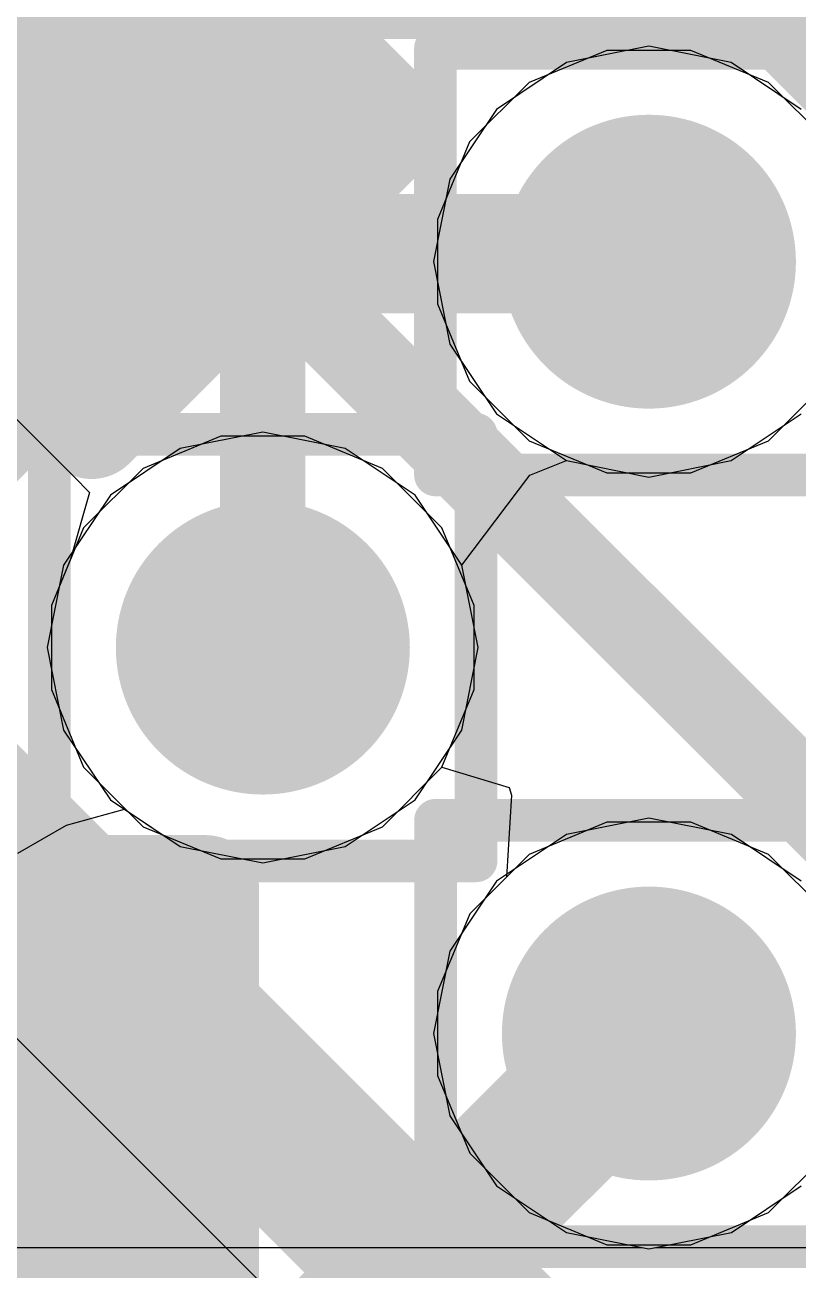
# Model space of a CAD drawing. Header units: inches. Extents: x -6 to 284, y -12 to 154.
# Drawn here: x 47.23 to 48.151, y 5.696 to 7.179 of the extents above; entities that cross this region are included whole.
import ezdxf

# ---------------------------------------------------------------- set-up
doc = ezdxf.new("R2010")
doc.units = ezdxf.units.IN
for name, color, linetype in [('Bottom Layer', 5, 'Continuous'), ('Bottom Overlay', 54, 'Continuous'), ('Bottom Paste', 16, 'Continuous'), ('Bottom Solder', 6, 'Continuous'), ('Drill Drawing', 1, 'Continuous'), ('GND-1', 16, 'Continuous'), ('GND-2', 90, 'Continuous'), ('GND-3', 216, 'Continuous'), ('GND-4', 54, 'Continuous'), ('PWR-1', 156, 'Continuous'), ('PWR-2', 130, 'Continuous'), ('Signal L1', 76, 'Continuous'), ('Signal L2', 6, 'Continuous'), ('Top Layer', 1, 'Continuous'), ('Top Paste', 8, 'Continuous'), ('Top Solder', 216, 'Continuous'), ('Via Holes', 16, 'Continuous')]:
    doc.layers.add(name, color=color, linetype=linetype)

# ---------------------------------------------------------------- blocks, each defined once
blk = doc.blocks.new('R___0201_B_85')
at = {"layer": 'Bottom Layer'}
for points in [[(-0.40999791, 0.18499963), (-0.13999845, 0.18499963), (-0.13999845, -0.18499963), (-0.40999791, -0.18499963)], [(0.14000099, 0.18499963), (0.41000045, 0.18499963), (0.41000045, -0.18499963), (0.14000099, -0.18499963)]]:
    blk.add_hatch(color=5, dxfattribs=at).paths.add_polyline_path(points)
at = {"layer": 'Bottom Paste'}
for points in [[(-0.40999791, 0.18499963), (-0.13999845, 0.18499963), (-0.13999845, -0.18499963), (-0.40999791, -0.18499963)], [(0.14000099, 0.18499963), (0.41000045, 0.18499963), (0.41000045, -0.18499963), (0.14000099, -0.18499963)]]:
    blk.add_hatch(color=16, dxfattribs=at).paths.add_polyline_path(points)
at = {"layer": 'Bottom Solder'}
for points in [[(-0.46499907, 0.24000079), (-0.08499729, 0.24000079), (-0.08499729, -0.24000079), (-0.46499907, -0.24000079)], [(0.08499983, 0.24000079), (0.46500161, 0.24000079), (0.46500161, -0.24000079), (0.08499983, -0.24000079)]]:
    blk.add_hatch(color=6, dxfattribs=at).paths.add_polyline_path(points)
at = {"layer": 'Bottom Overlay'}
for points in [[(-0.4826, 0.254, 0.127, 0.127, 0), (-0.4826, -0.254, 0.127, 0.127, 0)], [(0.4826, 0.254, 0.127, 0.127, 0), (-0.4826, 0.254, 0.127, 0.127, 0)], [(0.4826, 0.254, 0.127, 0.127, 0), (0.4826, -0.254, 0.127, 0.127, 0)], [(0.4826, -0.254, 0.127, 0.127, 0), (-0.4826, -0.254, 0.127, 0.127, 0)]]:
    blk.add_lwpolyline(points, format="xyseb", dxfattribs=at)
for points in [[(-0.51435, 0.254, 0.0635, 0.0635, 1), (-0.4508499999999999, 0.254, 0.0635, 0.0635, 1)], [(-0.51435, 0.254, 0.0635, 0.0635, 1), (-0.4508499999999999, 0.254, 0.0635, 0.0635, 1)], [(0.4508499999999999, 0.254, 0.0635, 0.0635, 1), (0.51435, 0.254, 0.0635, 0.0635, 1)], [(0.4508499999999999, 0.254, 0.0635, 0.0635, 1), (0.51435, 0.254, 0.0635, 0.0635, 1)], [(-0.51435, -0.254, 0.0635, 0.0635, 1), (-0.4508499999999999, -0.254, 0.0635, 0.0635, 1)], [(-0.51435, -0.254, 0.0635, 0.0635, 1), (-0.4508499999999999, -0.254, 0.0635, 0.0635, 1)], [(0.4508499999999999, -0.254, 0.0635, 0.0635, 1), (0.51435, -0.254, 0.0635, 0.0635, 1)], [(0.4508499999999999, -0.254, 0.0635, 0.0635, 1), (0.51435, -0.254, 0.0635, 0.0635, 1)]]:
    blk.add_lwpolyline(points, format="xyseb", close=True, dxfattribs=at)
blk = doc.blocks.new('BGA_565_15_5_14_4__132')
at = {"layer": 'Top Layer'}
h = blk.add_hatch(color=1, dxfattribs=at)
edge = h.paths.add_edge_path()
edge.add_arc((6.174999079999999, -2.9250005), 0.12499848, 0, 360)
h = blk.add_hatch(color=1, dxfattribs=at)
edge = h.paths.add_edge_path()
edge.add_arc((7.00000124, -3.20000122), 0.12499848, 0, 360)
h = blk.add_hatch(color=1, dxfattribs=at)
edge = h.paths.add_edge_path()
edge.add_arc((5.52500038, -3.5749992), 0.12499848, 0, 360)
h = blk.add_hatch(color=1, dxfattribs=at)
edge = h.paths.add_edge_path()
edge.add_arc((6.174999079999999, -3.5749992), 0.12499848, 0, 360)
at = {"layer": 'Top Paste'}
h = blk.add_hatch(color=8, dxfattribs=at)
edge = h.paths.add_edge_path()
edge.add_arc((6.174999079999999, -2.9250005), 0.12499848, 0, 360)
h = blk.add_hatch(color=8, dxfattribs=at)
edge = h.paths.add_edge_path()
edge.add_arc((7.00000124, -3.20000122), 0.12499848, 0, 360)
h = blk.add_hatch(color=8, dxfattribs=at)
edge = h.paths.add_edge_path()
edge.add_arc((5.52500038, -3.5749992), 0.12499848, 0, 360)
h = blk.add_hatch(color=8, dxfattribs=at)
edge = h.paths.add_edge_path()
edge.add_arc((6.174999079999999, -3.5749992), 0.12499848, 0, 360)
at = {"layer": 'Top Solder'}
h = blk.add_hatch(color=216, dxfattribs=at)
edge = h.paths.add_edge_path()
edge.add_arc((6.174999079999999, -2.9250005), 0.17499838, 0, 360)
h = blk.add_hatch(color=216, dxfattribs=at)
edge = h.paths.add_edge_path()
edge.add_arc((7.00000124, -3.20000122), 0.17499838, 0, 360)
h = blk.add_hatch(color=216, dxfattribs=at)
edge = h.paths.add_edge_path()
edge.add_arc((5.52500038, -3.5749992), 0.17499838, 0, 360)
h = blk.add_hatch(color=216, dxfattribs=at)
edge = h.paths.add_edge_path()
edge.add_arc((6.174999079999999, -3.5749992), 0.17499838, 0, 360)
blk = doc.blocks.new('R___0201_B_223')
at = {"layer": 'Bottom Layer'}
for points in [[(-0.40999791, 0.18499963), (-0.13999845, 0.18499963), (-0.13999845, -0.18499963), (-0.40999791, -0.18499963)], [(0.14000099, 0.18499963), (0.41000045, 0.18499963), (0.41000045, -0.18499963), (0.14000099, -0.18499963)]]:
    blk.add_hatch(color=5, dxfattribs=at).paths.add_polyline_path(points)
at = {"layer": 'Bottom Paste'}
for points in [[(-0.40999791, 0.18499963), (-0.13999845, 0.18499963), (-0.13999845, -0.18499963), (-0.40999791, -0.18499963)], [(0.14000099, 0.18499963), (0.41000045, 0.18499963), (0.41000045, -0.18499963), (0.14000099, -0.18499963)]]:
    blk.add_hatch(color=16, dxfattribs=at).paths.add_polyline_path(points)
at = {"layer": 'Bottom Solder'}
for points in [[(-0.46499907, 0.24000079), (-0.08499729, 0.24000079), (-0.08499729, -0.24000079), (-0.46499907, -0.24000079)], [(0.08499983, 0.24000079), (0.46500161, 0.24000079), (0.46500161, -0.24000079), (0.08499983, -0.24000079)]]:
    blk.add_hatch(color=6, dxfattribs=at).paths.add_polyline_path(points)
at = {"layer": 'Bottom Overlay'}
for points in [[(-0.4826, 0.254, 0.127, 0.127, 0), (-0.4826, -0.254, 0.127, 0.127, 0)], [(0.4826, 0.254, 0.127, 0.127, 0), (-0.4826, 0.254, 0.127, 0.127, 0)], [(0.4826, 0.254, 0.127, 0.127, 0), (0.4826, -0.254, 0.127, 0.127, 0)], [(0.4826, -0.254, 0.127, 0.127, 0), (-0.4826, -0.254, 0.127, 0.127, 0)]]:
    blk.add_lwpolyline(points, format="xyseb", dxfattribs=at)
for points in [[(-0.51435, 0.254, 0.0635, 0.0635, 1), (-0.4508499999999999, 0.254, 0.0635, 0.0635, 1)], [(-0.51435, 0.254, 0.0635, 0.0635, 1), (-0.4508499999999999, 0.254, 0.0635, 0.0635, 1)], [(0.4508499999999999, 0.254, 0.0635, 0.0635, 1), (0.51435, 0.254, 0.0635, 0.0635, 1)], [(0.4508499999999999, 0.254, 0.0635, 0.0635, 1), (0.51435, 0.254, 0.0635, 0.0635, 1)], [(-0.51435, -0.254, 0.0635, 0.0635, 1), (-0.4508499999999999, -0.254, 0.0635, 0.0635, 1)], [(-0.51435, -0.254, 0.0635, 0.0635, 1), (-0.4508499999999999, -0.254, 0.0635, 0.0635, 1)], [(0.4508499999999999, -0.254, 0.0635, 0.0635, 1), (0.51435, -0.254, 0.0635, 0.0635, 1)], [(0.4508499999999999, -0.254, 0.0635, 0.0635, 1), (0.51435, -0.254, 0.0635, 0.0635, 1)]]:
    blk.add_lwpolyline(points, format="xyseb", close=True, dxfattribs=at)
blk = doc.blocks.new('C___0402_B_369')
at = {"layer": 'Bottom Layer'}
blk.add_hatch(color=5, dxfattribs=at).paths.add_polyline_path([(-0.2413, 0.3175), (-0.2412999999999999, -0.3175), (-0.6985, -0.3175), (-0.6985, 0.3175)])
at = {"layer": 'Bottom Paste'}
blk.add_hatch(color=16, dxfattribs=at).paths.add_polyline_path([(-0.2413, 0.3175), (-0.2412999999999999, -0.3175), (-0.6985, -0.3175), (-0.6985, 0.3175)])
at = {"layer": 'Bottom Solder'}
blk.add_hatch(color=6, dxfattribs=at).paths.add_polyline_path([(-0.18130012, 0.37749988), (-0.18130012, -0.37749988), (-0.7584998799999999, -0.37749988), (-0.7584998799999999, 0.37749988)])
at = {"layer": 'Bottom Overlay'}
for points in [[(-0.7874, -0.4064, 0.127, 0.127, 0), (-0.7874, 0.4064, 0.127, 0.127, 0)], [(-0.2794, 0.4064, 0.127, 0.127, 0), (-0.7874, 0.4064, 0.127, 0.127, 0)]]:
    blk.add_lwpolyline(points, format="xyseb", dxfattribs=at)
for points in [[(-0.8191499999999999, 0.4064, 0.0635, 0.0635, 1), (-0.7556499999999999, 0.4064, 0.0635, 0.0635, 1)], [(-0.8191499999999999, 0.4064, 0.0635, 0.0635, 1), (-0.7556499999999999, 0.4064, 0.0635, 0.0635, 1)], [(-0.31115, 0.4064, 0.0635, 0.0635, 1), (-0.24765, 0.4064, 0.0635, 0.0635, 1)]]:
    blk.add_lwpolyline(points, format="xyseb", close=True, dxfattribs=at)

msp = doc.modelspace()

# ---------------------------------------------------------------- hatches: boundary and pattern name
at = {"layer": 'Bottom Layer'}
h = msp.add_hatch(color=5, dxfattribs=at)
edge = h.paths.add_edge_path()
edge.add_arc((47.97312732, 6.89711854), 0.1499997, 0, 360)
h = msp.add_hatch(color=5, dxfattribs=at)
edge = h.paths.add_edge_path()
edge.add_arc((47.51350924, 6.43749792), 0.1499997, 0, 360)
h = msp.add_hatch(color=5, dxfattribs=at)
edge = h.paths.add_edge_path()
edge.add_arc((47.97324924, 5.97783412), 0.1499997, 0, 360)
at = {"layer": 'GND-1'}
h = msp.add_hatch(color=16, dxfattribs=at)
edge = h.paths.add_edge_path()
edge.add_arc((47.97312732, 6.89711854), 0.1499997, 0, 360)
h = msp.add_hatch(color=16, dxfattribs=at)
edge = h.paths.add_edge_path()
edge.add_arc((47.51350924, 6.43749792), 0.1499997, 0, 360)
h = msp.add_hatch(color=16, dxfattribs=at)
edge = h.paths.add_edge_path()
edge.add_arc((47.97324924, 5.97783412), 0.1499997, 0, 360)
at = {"layer": 'GND-2'}
h = msp.add_hatch(color=90, dxfattribs=at)
edge = h.paths.add_edge_path()
edge.add_arc((47.97312732, 6.89711854), 0.1499997, 0, 360)
h = msp.add_hatch(color=90, dxfattribs=at)
edge = h.paths.add_edge_path()
edge.add_arc((47.51350924, 6.43749792), 0.1499997, 0, 360)
h = msp.add_hatch(color=90, dxfattribs=at)
edge = h.paths.add_edge_path()
edge.add_arc((47.97324924, 5.97783412), 0.1499997, 0, 360)
at = {"layer": 'GND-3'}
h = msp.add_hatch(color=216, dxfattribs=at)
edge = h.paths.add_edge_path()
edge.add_arc((47.97312732, 6.89711854), 0.1499997, 0, 360)
h = msp.add_hatch(color=216, dxfattribs=at)
edge = h.paths.add_edge_path()
edge.add_arc((47.51350924, 6.43749792), 0.1499997, 0, 360)
h = msp.add_hatch(color=216, dxfattribs=at)
edge = h.paths.add_edge_path()
edge.add_arc((47.97324924, 5.97783412), 0.1499997, 0, 360)
at = {"layer": 'GND-4'}
h = msp.add_hatch(color=54, dxfattribs=at)
edge = h.paths.add_edge_path()
edge.add_arc((47.97312732, 6.89711854), 0.1499997, 0, 360)
h = msp.add_hatch(color=54, dxfattribs=at)
edge = h.paths.add_edge_path()
edge.add_arc((47.51350924, 6.43749792), 0.1499997, 0, 360)
h = msp.add_hatch(color=54, dxfattribs=at)
edge = h.paths.add_edge_path()
edge.add_arc((47.97324924, 5.97783412), 0.1499997, 0, 360)
at = {"layer": 'PWR-1'}
h = msp.add_hatch(color=156, dxfattribs=at)
edge = h.paths.add_edge_path()
edge.add_arc((47.97312732, 6.89711854), 0.1499997, 0, 360)
h = msp.add_hatch(color=156, dxfattribs=at)
edge = h.paths.add_edge_path()
edge.add_arc((47.51350924, 6.43749792), 0.1499997, 0, 360)
h = msp.add_hatch(color=156, dxfattribs=at)
edge = h.paths.add_edge_path()
edge.add_arc((47.97324924, 5.97783412), 0.1499997, 0, 360)
at = {"layer": 'PWR-2'}
h = msp.add_hatch(color=130, dxfattribs=at)
edge = h.paths.add_edge_path()
edge.add_arc((47.97312732, 6.89711854), 0.1499997, 0, 360)
h = msp.add_hatch(color=130, dxfattribs=at)
edge = h.paths.add_edge_path()
edge.add_arc((47.51350924, 6.43749792), 0.1499997, 0, 360)
h = msp.add_hatch(color=130, dxfattribs=at)
edge = h.paths.add_edge_path()
edge.add_arc((47.97324924, 5.97783412), 0.1499997, 0, 360)
at = {"layer": 'Signal L1'}
h = msp.add_hatch(color=76, dxfattribs=at)
edge = h.paths.add_edge_path()
edge.add_arc((47.97312732, 6.89711854), 0.1499997, 0, 360)
h = msp.add_hatch(color=76, dxfattribs=at)
edge = h.paths.add_edge_path()
edge.add_arc((47.51350924, 6.43749792), 0.1499997, 0, 360)
h = msp.add_hatch(color=76, dxfattribs=at)
edge = h.paths.add_edge_path()
edge.add_arc((47.97324924, 5.97783412), 0.1499997, 0, 360)
at = {"layer": 'Signal L2'}
h = msp.add_hatch(color=6, dxfattribs=at)
edge = h.paths.add_edge_path()
edge.add_arc((47.97312732, 6.89711854), 0.1499997, 0, 360)
h = msp.add_hatch(color=6, dxfattribs=at)
edge = h.paths.add_edge_path()
edge.add_arc((47.51350924, 6.43749792), 0.1499997, 0, 360)
h = msp.add_hatch(color=6, dxfattribs=at)
edge = h.paths.add_edge_path()
edge.add_arc((47.97324924, 5.97783412), 0.1499997, 0, 360)
at = {"layer": 'Top Layer'}
h = msp.add_hatch(color=1, dxfattribs=at)
edge = h.paths.add_edge_path()
edge.add_arc((47.97312732, 6.89711854), 0.1499997, 0, 360)
h = msp.add_hatch(color=1, dxfattribs=at)
edge = h.paths.add_edge_path()
edge.add_arc((47.51350924, 6.43749792), 0.1499997, 0, 360)
h = msp.add_hatch(color=1, dxfattribs=at)
edge = h.paths.add_edge_path()
edge.add_arc((47.97324924, 5.97783412), 0.1499997, 0, 360)
at = {"layer": 'Via Holes'}
h = msp.add_hatch(color=7, dxfattribs=at)
edge = h.paths.add_edge_path()
edge.add_arc((47.97312732, 6.89711854), 0.07499858, 0, 360)
h = msp.add_hatch(color=7, dxfattribs=at)
edge = h.paths.add_edge_path()
edge.add_arc((47.51350924, 6.43749792), 0.07499858, 0, 360)
h = msp.add_hatch(color=7, dxfattribs=at)
edge = h.paths.add_edge_path()
edge.add_arc((47.97324924, 5.97783412), 0.07499858, 0, 360)

# ---------------------------------------------------------------- linework, layer by layer
at = {"layer": 'Bottom Layer'}
for p, q in [((46.98129795999999, 6.948296999999999), (47.2888564, 6.640741100000001)), ((47.2888564, 6.640741100000001), (47.30733997999999, 6.62225498)), ((47.30733997999999, 6.62225498), (47.28475938, 6.54270726)), ((47.28475938, 6.54270726), (47.26190954, 6.48754354)), ((47.26190954, 6.48754354), (47.26190954, 6.3874523)), ((47.26190954, 6.3874523), (47.30021274, 6.29497852)), ((47.30021274, 6.29497852), (47.37098984, 6.22420142)), ((47.65602864, 6.22420142), (47.7268032, 6.294975979999999)), ((47.7268032, 6.294975979999999), (47.80674716, 6.2710441)), ((47.80948781999999, 6.261912799999999), (47.80356707999999, 6.16396786)), ((47.80674716, 6.2710441), (47.80948781999999, 6.261912799999999)), ((47.37098984, 6.22420142), (47.46346362, 6.185898219999999)), ((47.56355486, 6.185898219999999), (47.65602864, 6.22420142)), ((47.46346362, 6.185898219999999), (47.56355486, 6.185898219999999)), ((47.80356707999999, 6.16396786), (47.75995274, 6.12035352)), ((47.75995274, 6.12035352), (47.72164953999999, 6.027879739999999)), ((47.72164953999999, 6.027879739999999), (47.72164953999999, 5.927788499999999)), ((47.72164953999999, 5.927788499999999), (47.75995274, 5.83531472)), ((47.75995274, 5.83531472), (47.83072984, 5.76453762)), ((48.11576864, 5.76453762), (48.18654574, 5.83531472)), ((47.83072984, 5.76453762), (47.92320362, 5.72623442)), ((48.02329486, 5.72623442), (48.11576864, 5.76453762)), ((47.92320362, 5.72623442), (48.02329486, 5.72623442))]:
    msp.add_line(p, q, dxfattribs=at)
for points in [[(47.82960462, 7.481145819999999, 0.10414, 0.10414, 0), (49.15499694, 6.155753499999999, 0.10414, 0.10414, 0)], [(47.4508322, 6.96565536, 0.10414, 0.10414, -0.1985724819583111), (47.39349678, 7.10433174, 0.10414, 0.10414, 0)], [(47.4508322, 6.96565536, 0.10414, 0.10414, 0), (48.66549068, 5.75099688, 0.10414, 0.10414, 0)]]:
    msp.add_lwpolyline(points, format="xyseb", dxfattribs=at)
for points in [[(47.36746177999999, 7.10433174, 0.05207, 0.05207, 1), (47.41953178, 7.10433174, 0.05207, 0.05207, 1)], [(47.4247972, 6.96565536, 0.05207, 0.05207, 1), (47.47686719999999, 6.96565536, 0.05207, 0.05207, 1)], [(47.4247972, 6.96565536, 0.05207, 0.05207, 1), (47.47686719999999, 6.96565536, 0.05207, 0.05207, 1)]]:
    msp.add_lwpolyline(points, format="xyseb", close=True, dxfattribs=at)
at = {"layer": 'Drill Drawing'}
for points in [[(47.71912732, 7.15111854, 0.0508, 0.0508, 0), (48.22712732, 7.15111854, 0.0508, 0.0508, 0)], [(47.71912732, 6.64311854, 0.0508, 0.0508, 0), (47.71912732, 7.15111854, 0.0508, 0.0508, 0)], [(47.25950924, 6.691497919999999, 0.0508, 0.0508, 0), (47.76750924, 6.691497919999999, 0.0508, 0.0508, 0)], [(47.25950924, 6.18349792, 0.0508, 0.0508, 0), (47.25950924, 6.691497919999999, 0.0508, 0.0508, 0)], [(47.76750924, 6.18349792, 0.0508, 0.0508, 0), (47.76750924, 6.691497919999999, 0.0508, 0.0508, 0)], [(47.71912732, 6.64311854, 0.0508, 0.0508, 0), (48.22712732, 6.64311854, 0.0508, 0.0508, 0)], [(47.71924924, 6.231834119999999, 0.0508, 0.0508, 0), (48.22724924, 6.231834119999999, 0.0508, 0.0508, 0)], [(47.71924924, 5.723834119999999, 0.0508, 0.0508, 0), (47.71924924, 6.231834119999999, 0.0508, 0.0508, 0)], [(47.25950924, 6.18349792, 0.0508, 0.0508, 0), (47.76750924, 6.18349792, 0.0508, 0.0508, 0)], [(47.71924924, 5.723834119999999, 0.0508, 0.0508, 0), (48.22724924, 5.723834119999999, 0.0508, 0.0508, 0)]]:
    msp.add_lwpolyline(points, format="xyseb", dxfattribs=at)
for points in [[(47.70642732, 7.15111854, 0.0254, 0.0254, 1), (47.73182732, 7.15111854, 0.0254, 0.0254, 1)], [(47.70642732, 7.15111854, 0.0254, 0.0254, 1), (47.73182732, 7.15111854, 0.0254, 0.0254, 1)], [(47.24680924, 6.691497919999999, 0.0254, 0.0254, 1), (47.27220924, 6.691497919999999, 0.0254, 0.0254, 1)], [(47.24680924, 6.691497919999999, 0.0254, 0.0254, 1), (47.27220924, 6.691497919999999, 0.0254, 0.0254, 1)], [(47.75480924, 6.691497919999999, 0.0254, 0.0254, 1), (47.78020924, 6.691497919999999, 0.0254, 0.0254, 1)], [(47.75480924, 6.691497919999999, 0.0254, 0.0254, 1), (47.78020924, 6.691497919999999, 0.0254, 0.0254, 1)], [(47.70642732, 6.64311854, 0.0254, 0.0254, 1), (47.73182732, 6.64311854, 0.0254, 0.0254, 1)], [(47.70642732, 6.64311854, 0.0254, 0.0254, 1), (47.73182732, 6.64311854, 0.0254, 0.0254, 1)], [(47.70654924, 6.231834119999999, 0.0254, 0.0254, 1), (47.73194924, 6.231834119999999, 0.0254, 0.0254, 1)], [(47.70654924, 6.231834119999999, 0.0254, 0.0254, 1), (47.73194924, 6.231834119999999, 0.0254, 0.0254, 1)], [(47.24680924, 6.18349792, 0.0254, 0.0254, 1), (47.27220924, 6.18349792, 0.0254, 0.0254, 1)], [(47.24680924, 6.18349792, 0.0254, 0.0254, 1), (47.27220924, 6.18349792, 0.0254, 0.0254, 1)], [(47.75480924, 6.18349792, 0.0254, 0.0254, 1), (47.78020924, 6.18349792, 0.0254, 0.0254, 1)], [(47.75480924, 6.18349792, 0.0254, 0.0254, 1), (47.78020924, 6.18349792, 0.0254, 0.0254, 1)], [(47.70654924, 5.723834119999999, 0.0254, 0.0254, 1), (47.73194924, 5.723834119999999, 0.0254, 0.0254, 1)], [(47.70654924, 5.723834119999999, 0.0254, 0.0254, 1), (47.73194924, 5.723834119999999, 0.0254, 0.0254, 1)]]:
    msp.add_lwpolyline(points, format="xyseb", close=True, dxfattribs=at)
at = {"layer": 'GND-1'}
for p, q in [((47.9230817, 7.14871824), (47.83060792, 7.110415039999999)), ((48.02317294, 7.14871824), (47.9230817, 7.14871824)), ((48.11564671999999, 7.110415039999999), (48.02317294, 7.14871824)), ((47.83060792, 7.110415039999999), (47.75983082, 7.03963794)), ((48.18642381999999, 7.03963794), (48.11564671999999, 7.110415039999999)), ((47.75983082, 7.03963794), (47.72152762, 6.947164159999999)), ((47.72152762, 6.947164159999999), (47.72152762, 6.84707292)), ((47.72152762, 6.84707292), (47.75983082, 6.754599139999999)), ((47.75983082, 6.754599139999999), (47.83060792, 6.68382204)), ((48.11564671999999, 6.68382204), (48.18642381999999, 6.754599139999999)), ((47.46346362, 6.689097619999999), (47.37098984, 6.650794419999999)), ((47.56355486, 6.689097619999999), (47.46346362, 6.689097619999999)), ((47.65602864, 6.650794419999999), (47.56355486, 6.689097619999999)), ((47.83060792, 6.68382204), (47.9230817, 6.645518839999999)), ((48.02317294, 6.645518839999999), (48.11564671999999, 6.68382204)), ((47.37098984, 6.650794419999999), (47.30021274, 6.58001732)), ((47.72680574, 6.58001732), (47.65602864, 6.650794419999999)), ((47.9230817, 6.645518839999999), (48.02317294, 6.645518839999999)), ((47.30021274, 6.58001732), (47.26190954, 6.48754354)), ((47.76510894, 6.48754354), (47.72680574, 6.58001732)), ((47.26190954, 6.48754354), (47.26190954, 6.3874523)), ((47.76510894, 6.3874523), (47.76510894, 6.48754354)), ((47.26190954, 6.3874523), (47.30021274, 6.29497852)), ((47.72680574, 6.29497852), (47.76510894, 6.3874523)), ((47.30021274, 6.29497852), (47.37098984, 6.22420142)), ((47.65602864, 6.22420142), (47.72680574, 6.29497852)), ((47.92320362, 6.22943382), (47.83072984, 6.19113062)), ((48.02329486, 6.22943382), (47.92320362, 6.22943382)), ((48.11576864, 6.19113062), (48.02329486, 6.22943382)), ((47.37098984, 6.22420142), (47.46346362, 6.185898219999999)), ((47.56355486, 6.185898219999999), (47.65602864, 6.22420142)), ((47.46346362, 6.185898219999999), (47.56355486, 6.185898219999999)), ((47.83072984, 6.19113062), (47.75995274, 6.12035352)), ((48.18654574, 6.12035352), (48.11576864, 6.19113062)), ((47.75995274, 6.12035352), (47.72164953999999, 6.027879739999999)), ((47.72164953999999, 6.027879739999999), (47.72164953999999, 5.927788499999999)), ((47.72164953999999, 5.927788499999999), (47.75995274, 5.83531472)), ((47.75995274, 5.83531472), (47.83072984, 5.76453762)), ((48.11576864, 5.76453762), (48.18654574, 5.83531472)), ((47.83072984, 5.76453762), (47.92320362, 5.72623442)), ((48.02329486, 5.72623442), (48.11576864, 5.76453762)), ((47.92320362, 5.72623442), (48.02329486, 5.72623442))]:
    msp.add_line(p, q, dxfattribs=at)
at = {"layer": 'GND-2'}
for p, q in [((47.9230817, 7.14871824), (47.83060792, 7.110415039999999)), ((48.02317294, 7.14871824), (47.9230817, 7.14871824)), ((48.11564671999999, 7.110415039999999), (48.02317294, 7.14871824)), ((47.83060792, 7.110415039999999), (47.75983082, 7.03963794)), ((48.18642381999999, 7.03963794), (48.11564671999999, 7.110415039999999)), ((47.75983082, 7.03963794), (47.72152762, 6.947164159999999)), ((47.72152762, 6.947164159999999), (47.72152762, 6.84707292)), ((47.72152762, 6.84707292), (47.75983082, 6.754599139999999)), ((47.75983082, 6.754599139999999), (47.83060792, 6.68382204)), ((48.11564671999999, 6.68382204), (48.18642381999999, 6.754599139999999)), ((47.46346362, 6.689097619999999), (47.37098984, 6.650794419999999)), ((47.56355486, 6.689097619999999), (47.46346362, 6.689097619999999)), ((47.65602864, 6.650794419999999), (47.56355486, 6.689097619999999)), ((47.83060792, 6.68382204), (47.9230817, 6.645518839999999)), ((48.02317294, 6.645518839999999), (48.11564671999999, 6.68382204)), ((47.37098984, 6.650794419999999), (47.30021274, 6.58001732)), ((47.72680574, 6.58001732), (47.65602864, 6.650794419999999)), ((47.9230817, 6.645518839999999), (48.02317294, 6.645518839999999)), ((47.30021274, 6.58001732), (47.26190954, 6.48754354)), ((47.76510894, 6.48754354), (47.72680574, 6.58001732)), ((47.26190954, 6.48754354), (47.26190954, 6.3874523)), ((47.76510894, 6.3874523), (47.76510894, 6.48754354)), ((47.26190954, 6.3874523), (47.30021274, 6.29497852)), ((47.72680574, 6.29497852), (47.76510894, 6.3874523)), ((47.30021274, 6.29497852), (47.37098984, 6.22420142)), ((47.65602864, 6.22420142), (47.72680574, 6.29497852)), ((47.92320362, 6.22943382), (47.83072984, 6.19113062)), ((48.02329486, 6.22943382), (47.92320362, 6.22943382)), ((48.11576864, 6.19113062), (48.02329486, 6.22943382)), ((47.37098984, 6.22420142), (47.46346362, 6.185898219999999)), ((47.56355486, 6.185898219999999), (47.65602864, 6.22420142)), ((47.46346362, 6.185898219999999), (47.56355486, 6.185898219999999)), ((47.83072984, 6.19113062), (47.75995274, 6.12035352)), ((48.18654574, 6.12035352), (48.11576864, 6.19113062)), ((47.75995274, 6.12035352), (47.72164953999999, 6.027879739999999)), ((47.72164953999999, 6.027879739999999), (47.72164953999999, 5.927788499999999)), ((47.72164953999999, 5.927788499999999), (47.75995274, 5.83531472)), ((47.75995274, 5.83531472), (47.83072984, 5.76453762)), ((48.11576864, 5.76453762), (48.18654574, 5.83531472)), ((47.83072984, 5.76453762), (47.92320362, 5.72623442)), ((48.02329486, 5.72623442), (48.11576864, 5.76453762)), ((47.92320362, 5.72623442), (48.02329486, 5.72623442))]:
    msp.add_line(p, q, dxfattribs=at)
at = {"layer": 'GND-3'}
for p, q in [((47.9230817, 7.14871824), (47.83060792, 7.110415039999999)), ((48.02317294, 7.14871824), (47.9230817, 7.14871824)), ((48.11564671999999, 7.110415039999999), (48.02317294, 7.14871824)), ((47.83060792, 7.110415039999999), (47.75983082, 7.03963794)), ((48.18642381999999, 7.03963794), (48.11564671999999, 7.110415039999999)), ((47.75983082, 7.03963794), (47.72152762, 6.947164159999999)), ((47.72152762, 6.947164159999999), (47.72152762, 6.84707292)), ((47.72152762, 6.84707292), (47.75983082, 6.754599139999999)), ((47.75983082, 6.754599139999999), (47.83060792, 6.68382204)), ((48.11564671999999, 6.68382204), (48.18642381999999, 6.754599139999999)), ((47.46346362, 6.689097619999999), (47.37098984, 6.650794419999999)), ((47.56355486, 6.689097619999999), (47.46346362, 6.689097619999999)), ((47.65602864, 6.650794419999999), (47.56355486, 6.689097619999999)), ((47.83060792, 6.68382204), (47.9230817, 6.645518839999999)), ((48.02317294, 6.645518839999999), (48.11564671999999, 6.68382204)), ((47.37098984, 6.650794419999999), (47.30021274, 6.58001732)), ((47.72680574, 6.58001732), (47.65602864, 6.650794419999999)), ((47.9230817, 6.645518839999999), (48.02317294, 6.645518839999999)), ((47.30021274, 6.58001732), (47.26190954, 6.48754354)), ((47.76510894, 6.48754354), (47.72680574, 6.58001732)), ((47.26190954, 6.48754354), (47.26190954, 6.3874523)), ((47.76510894, 6.3874523), (47.76510894, 6.48754354)), ((47.26190954, 6.3874523), (47.30021274, 6.29497852)), ((47.72680574, 6.29497852), (47.76510894, 6.3874523)), ((47.30021274, 6.29497852), (47.37098984, 6.22420142)), ((47.65602864, 6.22420142), (47.72680574, 6.29497852)), ((47.92320362, 6.22943382), (47.83072984, 6.19113062)), ((48.02329486, 6.22943382), (47.92320362, 6.22943382)), ((48.11576864, 6.19113062), (48.02329486, 6.22943382)), ((47.37098984, 6.22420142), (47.46346362, 6.185898219999999)), ((47.56355486, 6.185898219999999), (47.65602864, 6.22420142)), ((47.46346362, 6.185898219999999), (47.56355486, 6.185898219999999)), ((47.83072984, 6.19113062), (47.75995274, 6.12035352)), ((48.18654574, 6.12035352), (48.11576864, 6.19113062)), ((47.75995274, 6.12035352), (47.72164953999999, 6.027879739999999)), ((47.72164953999999, 6.027879739999999), (47.72164953999999, 5.927788499999999)), ((47.72164953999999, 5.927788499999999), (47.75995274, 5.83531472)), ((47.75995274, 5.83531472), (47.83072984, 5.76453762)), ((48.11576864, 5.76453762), (48.18654574, 5.83531472)), ((47.83072984, 5.76453762), (47.92320362, 5.72623442)), ((48.02329486, 5.72623442), (48.11576864, 5.76453762)), ((47.92320362, 5.72623442), (48.02329486, 5.72623442))]:
    msp.add_line(p, q, dxfattribs=at)
at = {"layer": 'GND-4'}
for p, q in [((47.9230817, 7.14871824), (47.83060792, 7.110415039999999)), ((48.02317294, 7.14871824), (47.9230817, 7.14871824)), ((48.11564671999999, 7.110415039999999), (48.02317294, 7.14871824)), ((47.83060792, 7.110415039999999), (47.75983082, 7.03963794)), ((48.18642381999999, 7.03963794), (48.11564671999999, 7.110415039999999)), ((47.75983082, 7.03963794), (47.72152762, 6.947164159999999)), ((47.72152762, 6.947164159999999), (47.72152762, 6.84707292)), ((47.72152762, 6.84707292), (47.75983082, 6.754599139999999)), ((47.75983082, 6.754599139999999), (47.83060792, 6.68382204)), ((48.11564671999999, 6.68382204), (48.18642381999999, 6.754599139999999)), ((47.46346362, 6.689097619999999), (47.37098984, 6.650794419999999)), ((47.56355486, 6.689097619999999), (47.46346362, 6.689097619999999)), ((47.65602864, 6.650794419999999), (47.56355486, 6.689097619999999)), ((47.83060792, 6.68382204), (47.9230817, 6.645518839999999)), ((48.02317294, 6.645518839999999), (48.11564671999999, 6.68382204)), ((47.37098984, 6.650794419999999), (47.30021274, 6.58001732)), ((47.72680574, 6.58001732), (47.65602864, 6.650794419999999)), ((47.9230817, 6.645518839999999), (48.02317294, 6.645518839999999)), ((47.30021274, 6.58001732), (47.26190954, 6.48754354)), ((47.76510894, 6.48754354), (47.72680574, 6.58001732)), ((47.26190954, 6.48754354), (47.26190954, 6.3874523)), ((47.76510894, 6.3874523), (47.76510894, 6.48754354)), ((47.26190954, 6.3874523), (47.30021274, 6.29497852)), ((47.72680574, 6.29497852), (47.76510894, 6.3874523)), ((47.30021274, 6.29497852), (47.37098984, 6.22420142)), ((47.65602864, 6.22420142), (47.72680574, 6.29497852)), ((47.92320362, 6.22943382), (47.83072984, 6.19113062)), ((48.02329486, 6.22943382), (47.92320362, 6.22943382)), ((48.11576864, 6.19113062), (48.02329486, 6.22943382)), ((47.37098984, 6.22420142), (47.46346362, 6.185898219999999)), ((47.56355486, 6.185898219999999), (47.65602864, 6.22420142)), ((47.46346362, 6.185898219999999), (47.56355486, 6.185898219999999)), ((47.83072984, 6.19113062), (47.75995274, 6.12035352)), ((48.18654574, 6.12035352), (48.11576864, 6.19113062)), ((47.75995274, 6.12035352), (47.72164953999999, 6.027879739999999)), ((47.72164953999999, 6.027879739999999), (47.72164953999999, 5.927788499999999)), ((47.72164953999999, 5.927788499999999), (47.75995274, 5.83531472)), ((47.75995274, 5.83531472), (47.83072984, 5.76453762)), ((48.11576864, 5.76453762), (48.18654574, 5.83531472)), ((47.83072984, 5.76453762), (47.92320362, 5.72623442)), ((48.02329486, 5.72623442), (48.11576864, 5.76453762)), ((47.92320362, 5.72623442), (48.02329486, 5.72623442))]:
    msp.add_line(p, q, dxfattribs=at)
at = {"layer": 'PWR-1'}
for p, q in [((48.07129578, 6.660116219999999), (48.15452141999999, 6.715724439999999)), ((47.83154772, 6.64298392), (47.8749614, 6.660116219999999)), ((47.8749614, 6.660116219999999), (47.97312732, 6.6405887)), ((47.97312732, 6.6405887), (48.07129578, 6.660116219999999)), ((47.75051156, 6.535663840000001), (47.83154772, 6.64298392)), ((47.77003908, 6.43749792), (47.75051156, 6.535663840000001)), ((47.75051156, 6.339329459999999), (47.77003908, 6.43749792)), ((47.69490334, 6.25610382), (47.75051156, 6.339329459999999)), ((47.27972002, 6.225943859999999), (47.34880294, 6.24495322)), ((47.34880294, 6.24495322), (47.41534078, 6.2004956)), ((47.61167769999999, 6.2004956), (47.69490334, 6.25610382)), ((47.97324924, 6.23436396), (47.87508078, 6.214836439999999)), ((48.0714177, 6.214836439999999), (47.97324924, 6.23436396)), ((47.2218004, 6.19260636), (47.27972002, 6.225943859999999)), ((47.87508078, 6.214836439999999), (47.79185514, 6.159228219999999)), ((48.15464333999999, 6.159228219999999), (48.0714177, 6.214836439999999)), ((47.41534078, 6.2004956), (47.51350924, 6.18096808)), ((47.51350924, 6.18096808), (47.61167769999999, 6.2004956)), ((47.79185514, 6.159228219999999), (47.73624691999999, 6.07600258)), ((47.73624691999999, 6.07600258), (47.7167194, 5.97783412)), ((47.7167194, 5.97783412), (47.73624691999999, 5.87966566)), ((47.73624691999999, 5.87966566), (47.79185514, 5.796440019999999)), ((47.79185514, 5.796440019999999), (47.87508078, 5.7408318)), ((48.0714177, 5.7408318), (48.15464333999999, 5.796440019999999)), ((47.87508078, 5.7408318), (47.97324924, 5.72130428)), ((47.97324924, 5.72130428), (48.0714177, 5.7408318))]:
    msp.add_line(p, q, dxfattribs=at)
for points in [[(45.99569414, 7.26379294, 0.2032, 0.2032, 0), (48.52569416, 7.26379294, 0.2032, 0.2032, 0)], [(46.98580646, 6.50062962, 0.14224, 0.14224, 0), (47.3919169, 6.90674006, 0.14224, 0.14224, 0)], [(47.3919169, 6.90674006, 0.14224, 0.14224, 0), (47.9635058, 6.90674006, 0.14224, 0.14224, 0)], [(47.9635058, 6.90674006, 0.14224, 0.14224, 0), (47.97312732, 6.89711854, 0.14224, 0.14224, 0)], [(47.97312732, 6.89711854, 0.14224, 0.14224, 0), (47.97312985999999, 6.897116, 0.14224, 0.14224, 0)]]:
    msp.add_lwpolyline(points, format="xyseb", dxfattribs=at)
for points in [[(47.35635689999999, 6.90674006, 0.07111999999999999, 0.07111999999999999, 1), (47.42747689999999, 6.90674006, 0.07111999999999999, 0.07111999999999999, 1)], [(47.35635689999999, 6.90674006, 0.07111999999999999, 0.07111999999999999, 1), (47.42747689999999, 6.90674006, 0.07111999999999999, 0.07111999999999999, 1)], [(47.9279458, 6.90674006, 0.07111999999999999, 0.07111999999999999, 1), (47.9990658, 6.90674006, 0.07111999999999999, 0.07111999999999999, 1)], [(47.9279458, 6.90674006, 0.07111999999999999, 0.07111999999999999, 1), (47.9990658, 6.90674006, 0.07111999999999999, 0.07111999999999999, 1)], [(47.93756732, 6.89711854, 0.07111999999999999, 0.07111999999999999, 1), (48.00868731999999, 6.89711854, 0.07111999999999999, 0.07111999999999999, 1)], [(47.93756732, 6.89711854, 0.07111999999999999, 0.07111999999999999, 1), (48.00868731999999, 6.89711854, 0.07111999999999999, 0.07111999999999999, 1)], [(47.93756986, 6.897116, 0.07111999999999999, 0.07111999999999999, 1), (48.00868986, 6.897116, 0.07111999999999999, 0.07111999999999999, 1)]]:
    msp.add_lwpolyline(points, format="xyseb", close=True, dxfattribs=at)
at = {"layer": 'PWR-2'}
for p, q in [((47.97312732, 7.153648379999999), (47.87495885999999, 7.134120859999999)), ((48.07129578, 7.134120859999999), (47.97312732, 7.153648379999999)), ((47.87495885999999, 7.134120859999999), (47.79173322, 7.078512639999999)), ((48.15452141999999, 7.078512639999999), (48.07129578, 7.134120859999999)), ((47.79173322, 7.078512639999999), (47.736125, 6.995287)), ((47.736125, 6.995287), (47.71659748, 6.89711854)), ((47.71659748, 6.89711854), (47.736125, 6.79895008)), ((47.736125, 6.79895008), (47.79173322, 6.715724439999999)), ((47.79173322, 6.715724439999999), (47.87495885999999, 6.660116219999999)), ((48.07129578, 6.660116219999999), (48.15452141999999, 6.715724439999999)), ((47.51350924, 6.69402776), (47.41534078, 6.67450024)), ((47.61167769999999, 6.67450024), (47.51350924, 6.69402776)), ((47.41534078, 6.67450024), (47.33211514, 6.61889202)), ((47.69490334, 6.61889202), (47.61167769999999, 6.67450024)), ((47.87495885999999, 6.660116219999999), (47.97312732, 6.6405887)), ((47.97312732, 6.6405887), (48.07129578, 6.660116219999999)), ((47.33211514, 6.61889202), (47.27650692, 6.535666379999999)), ((47.75051156, 6.535666379999999), (47.69490334, 6.61889202)), ((47.27650692, 6.535666379999999), (47.2569794, 6.43749792)), ((47.77003908, 6.43749792), (47.75051156, 6.535666379999999)), ((47.2569794, 6.43749792), (47.27650692, 6.339329459999999)), ((47.75051156, 6.339329459999999), (47.77003908, 6.43749792)), ((51.75513906, 1.43749776), (46.81755939999999, 6.3750698)), ((47.27650692, 6.339329459999999), (47.33211514, 6.25610382)), ((47.69490334, 6.25610382), (47.75051156, 6.339329459999999)), ((47.33211514, 6.25610382), (47.41534078, 6.2004956)), ((47.61167769999999, 6.2004956), (47.69490334, 6.25610382)), ((47.97324924, 6.23436396), (47.87508078, 6.214836439999999)), ((48.0714177, 6.214836439999999), (47.97324924, 6.23436396)), ((47.87508078, 6.214836439999999), (47.79185514, 6.159228219999999)), ((48.15464333999999, 6.159228219999999), (48.0714177, 6.214836439999999)), ((47.41534078, 6.2004956), (47.51350924, 6.18096808)), ((47.51350924, 6.18096808), (47.61167769999999, 6.2004956)), ((47.79185514, 6.159228219999999), (47.73624691999999, 6.07600258)), ((47.73624691999999, 6.07600258), (47.7167194, 5.97783412)), ((47.7167194, 5.97783412), (47.73624691999999, 5.87966566)), ((47.73624691999999, 5.87966566), (47.79185514, 5.796440019999999)), ((47.79185514, 5.796440019999999), (47.87508078, 5.7408318)), ((48.0714177, 5.7408318), (48.15464333999999, 5.796440019999999)), ((47.87508078, 5.7408318), (47.97324924, 5.72130428)), ((47.97324924, 5.72130428), (48.0714177, 5.7408318))]:
    msp.add_line(p, q, dxfattribs=at)
at = {"layer": 'Signal L1'}
msp.add_lwpolyline([(47.4867351, 5.491319979999999, 0.1778, 0.1778, 0), (47.97324924, 5.97783412, 0.1778, 0.1778, 0)], format="xyseb", dxfattribs=at)
msp.add_lwpolyline([(47.92879924, 5.97783412, 0.08889999999999999, 0.08889999999999999, 1), (48.01769924, 5.97783412, 0.08889999999999999, 0.08889999999999999, 1)], format="xyseb", close=True, dxfattribs=at)
at = {"layer": 'Signal L2'}
for p, q in [((45.89604486, 5.72296798), (47.96488502, 5.72296798)), ((47.96488502, 5.72296798), (47.97324924, 5.72130428)), ((47.97324924, 5.72130428), (47.98161346, 5.72296798)), ((47.98161346, 5.72296798), (48.8829096, 5.72296798))]:
    msp.add_line(p, q, dxfattribs=at)
for points in [[(45.80297925999999, 7.0995667, 0.1016, 0.1016, 0), (47.31840422, 7.0995667, 0.1016, 0.1016, 0)], [(47.31840422, 7.0995667, 0.1016, 0.1016, 0), (47.51350924, 6.90446168, 0.1016, 0.1016, 0)], [(47.51350924, 6.43749792, 0.1016, 0.1016, 0), (47.51350924, 6.90446168, 0.1016, 0.1016, 0)]]:
    msp.add_lwpolyline(points, format="xyseb", dxfattribs=at)
for points in [[(47.29300421999999, 7.0995667, 0.0508, 0.0508, 1), (47.34380422, 7.0995667, 0.0508, 0.0508, 1)], [(47.29300421999999, 7.0995667, 0.0508, 0.0508, 1), (47.34380422, 7.0995667, 0.0508, 0.0508, 1)], [(47.48810923999999, 6.90446168, 0.0508, 0.0508, 1), (47.53890924, 6.90446168, 0.0508, 0.0508, 1)], [(47.48810923999999, 6.90446168, 0.0508, 0.0508, 1), (47.53890924, 6.90446168, 0.0508, 0.0508, 1)], [(47.48810923999999, 6.43749792, 0.0508, 0.0508, 1), (47.53890924, 6.43749792, 0.0508, 0.0508, 1)]]:
    msp.add_lwpolyline(points, format="xyseb", close=True, dxfattribs=at)
at = {"layer": 'Top Layer'}
for points in [[(46.20650652, 7.19344002, 0.2032, 0.2032, 0), (48.47841968, 4.92152686, 0.2032, 0.2032, 0)], [(47.65703448, 5.7300368, 0.1778, 0.1778, -0.3944681416560908), (47.64913507999999, 5.47693596, 0.1778, 0.1778, 0)]]:
    msp.add_lwpolyline(points, format="xyseb", dxfattribs=at)
msp.add_lwpolyline([(47.61258448, 5.7300368, 0.08889999999999999, 0.08889999999999999, 1), (47.70148448, 5.7300368, 0.08889999999999999, 0.08889999999999999, 1)], format="xyseb", close=True, dxfattribs=at)

# ---------------------------------------------------------------- block references
for name, p, rotation in [('BGA_565_15_5_14_4__132', (54.40792014, 8.2759296), 225), ('R___0201_B_223', (47.63515237999999, 7.71534398), 135), ('R___0201_B_85', (47.14824454, 7.22258398), 135), ('C___0402_B_369', (47.03924806, 5.36326334), 270)]:
    msp.add_blockref(name, p, dxfattribs=dict(rotation=rotation))

doc.saveas('drawing.dxf')
